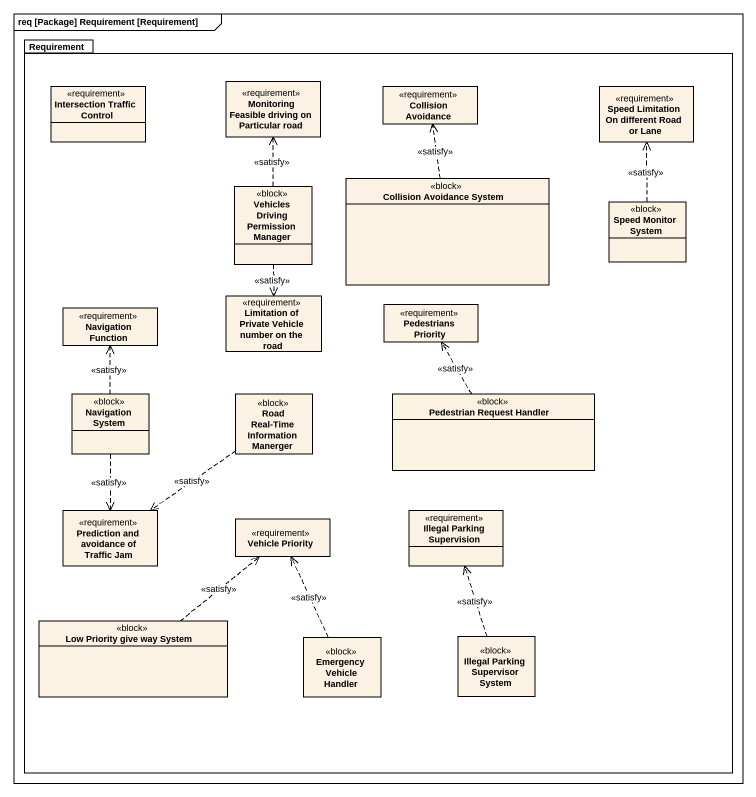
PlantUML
@startuml
mainframe req [Package] Requirement [Requirement]
hide circle
hide empty members
package Requirement {
  class "Intersection Traffic Control" as Intersection_Traffic_Control <<requirement>>
  class "Monitoring Feasible driving on Particular road" as Monitoring_Feasible_driving <<requirement>>
  class "Collision Avoidance" as Collision_Avoidance <<requirement>>
  class "Speed Limitation On different Road or Lane" as Speed_Limitation_On <<requirement>>
  class "Vehicles Driving Permission Manager" as Vehicles_Driving_Permission <<block>>
  class "Collision Avoidance System" as Collision_Avoidance_System <<block>>
  class "Speed Monitor System" as Speed_Monitor_System <<block>>
  class "Navigation Function" as Navigation_Function <<requirement>>
  class "Limitation of Private Vehicle number on the road" as Limitation_of_Private <<requirement>>
  class "Pedestrians Priority" as Pedestrians_Priority <<requirement>>
  class "Navigation System" as Navigation_System <<block>>
  class "Road Real-Time Information Manerger" as Road_Real_Time_Information <<block>>
  class "Pedestrian Request Handler" as Pedestrian_Request_Handler <<block>>
  class "Prediction and avoidance of Traffic Jam" as Prediction_and_avoidance_of <<requirement>>
  class "Illegal Parking Supervision" as Illegal_Parking_Supervision <<requirement>>
  class "Vehicle Priority" as Vehicle_Priority <<requirement>>
  class "Low Priority give way System" as Low_Priority_give_way_System <<block>>
  class "Emergency Vehicle Handler" as Emergency_Vehicle_Handler <<block>>
  class "Illegal Parking Supervisor System" as Illegal_Parking_Supervisor <<block>>
}
Vehicles_Driving_Permission .up.> Monitoring_Feasible_driving : <<satisfy>>
Vehicles_Driving_Permission ..> Limitation_of_Private : <<satisfy>>
Collision_Avoidance_System .up.> Collision_Avoidance : <<satisfy>>
Speed_Monitor_System .up.> Speed_Limitation_On : <<satisfy>>
Navigation_System .up.> Navigation_Function : <<satisfy>>
Navigation_System ..> Prediction_and_avoidance_of : <<satisfy>>
Road_Real_Time_Information ..> Prediction_and_avoidance_of : <<satisfy>>
Pedestrian_Request_Handler .up.> Pedestrians_Priority : <<satisfy>>
Low_Priority_give_way_System .up.> Vehicle_Priority : <<satisfy>>
Emergency_Vehicle_Handler .up.> Vehicle_Priority : <<satisfy>>
Illegal_Parking_Supervisor .up.> Illegal_Parking_Supervision : <<satisfy>>
@enduml
